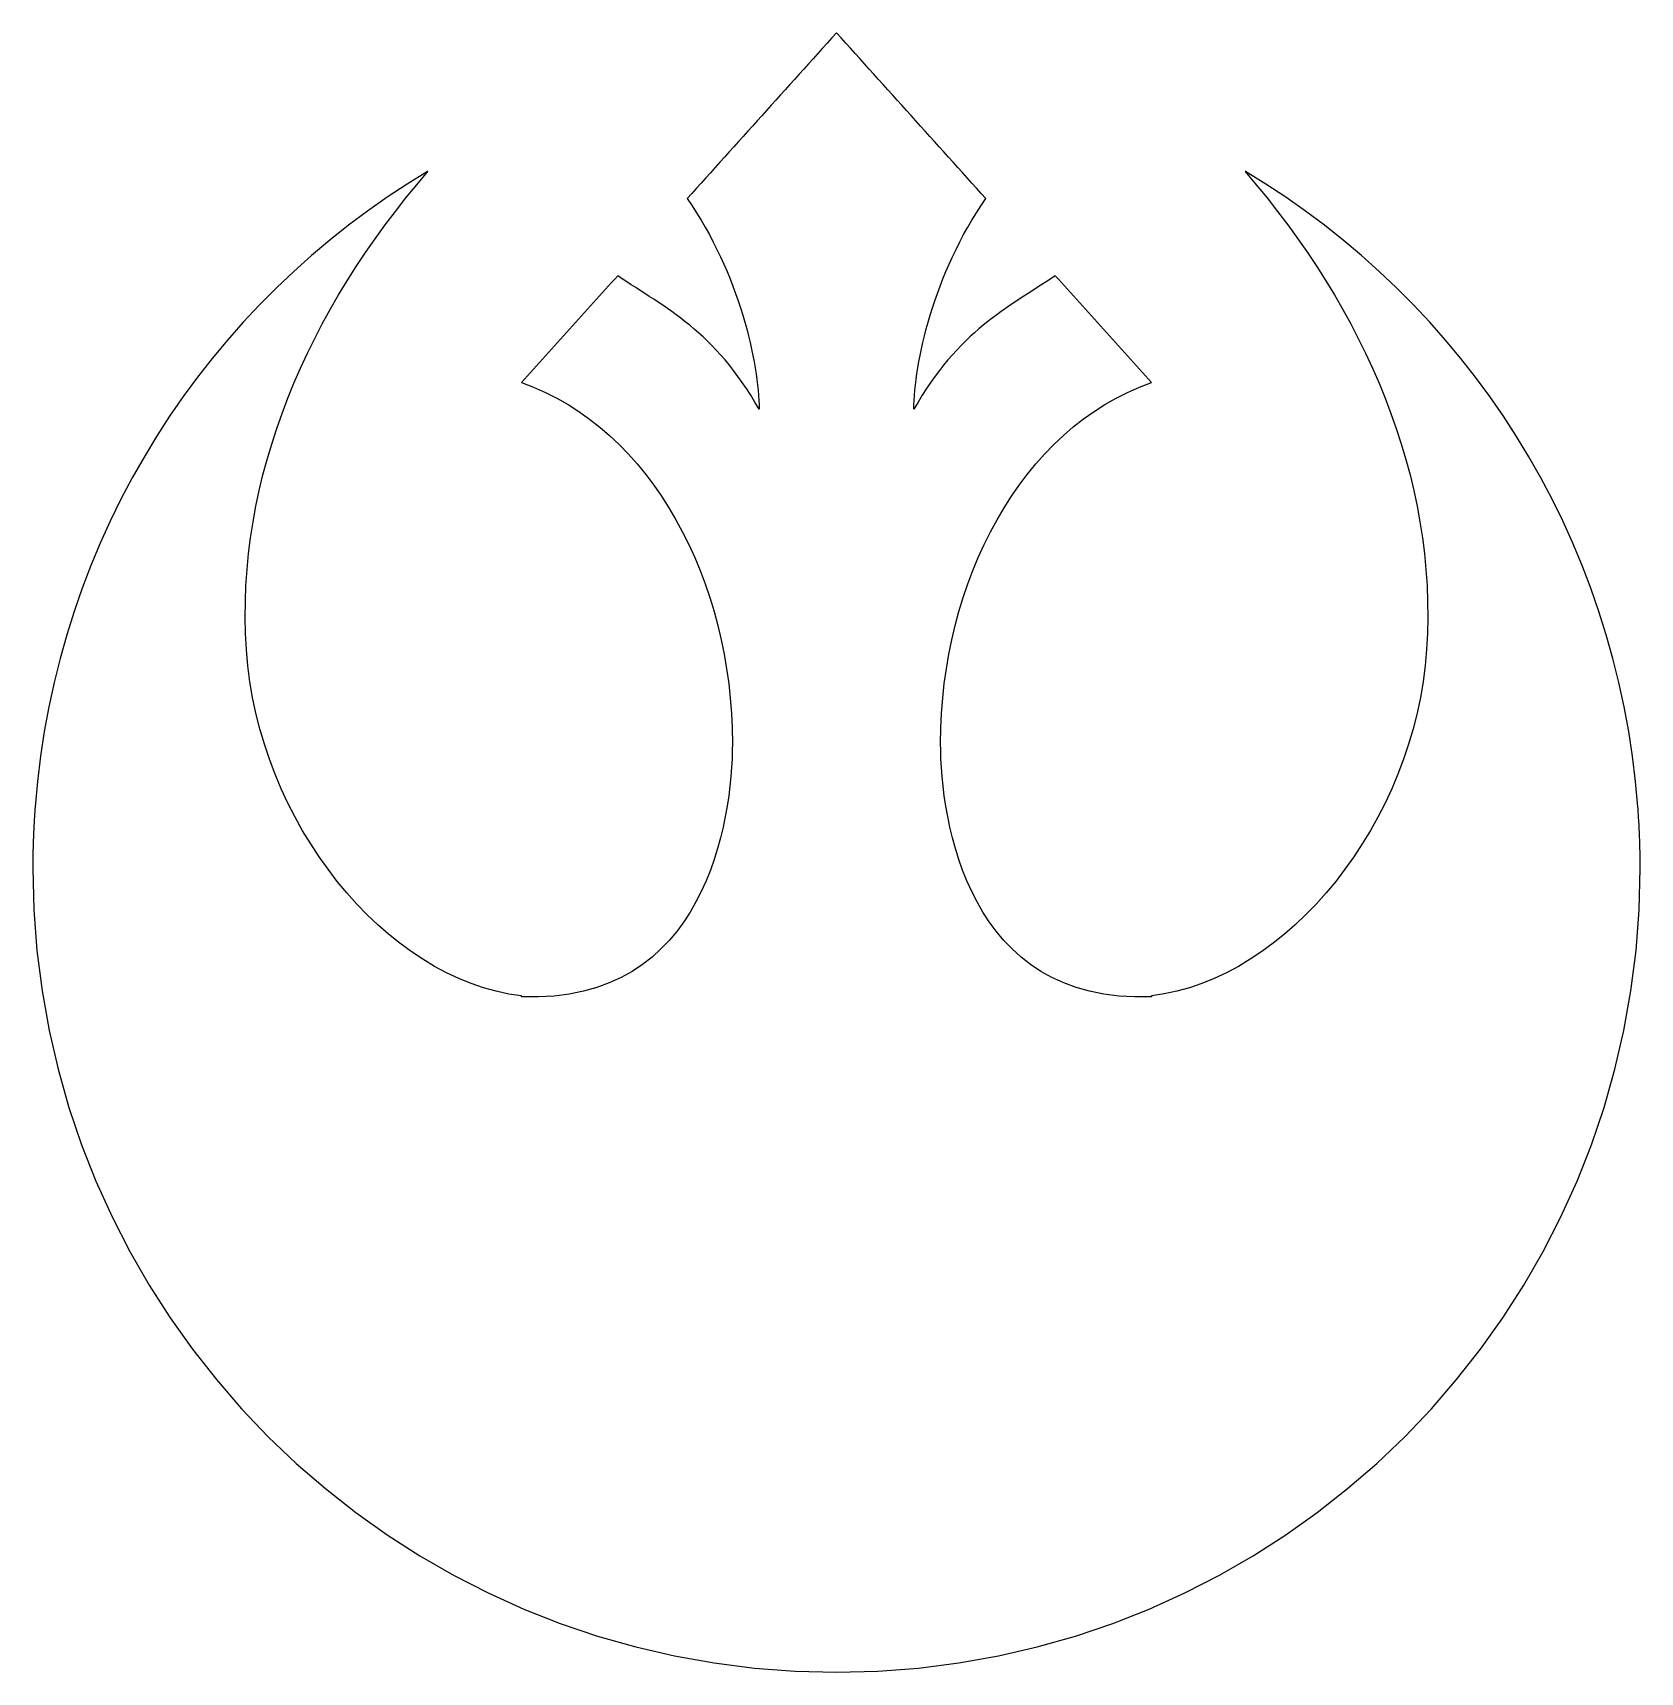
# Model space of a CAD drawing. Extents: x -5 to 5, y -2.6 to 7.6.
import ezdxf

# ---------------------------------------------------------------- set-up
doc = ezdxf.new("R2010")
doc.units = 0
doc.layers.get('0').update_dxf_attribs({"linetype": 'CONTINUOUS'})

msp = doc.modelspace()

# ---------------------------------------------------------------- linework, layer by layer
at = {"color": 7}
msp.add_lwpolyline([(0.046194, 7.628639), (0.017156, 7.596407), (-0.011882, 7.564173), (-0.040918, 7.531941), (-0.069956, 7.499707), (-0.098994, 7.467476), (-0.128032, 7.435241), (-0.157067, 7.403007), (-0.186105, 7.370776), (-0.215143, 7.338542), (-0.244181, 7.30631), (-0.273217, 7.274076), (-0.302255, 7.241844), (-0.331293, 7.20961), (-0.360331, 7.177379), (-0.389366, 7.145144), (-0.418404, 7.11291), (-0.447442, 7.080679), (-0.47648, 7.048444), (-0.505516, 7.016213), (-0.534554, 6.983979), (-0.563592, 6.951747), (-0.592627, 6.919513), (-0.621665, 6.887279), (-0.650703, 6.855047), (-0.679741, 6.822813), (-0.708776, 6.790582), (-0.737814, 6.758347), (-0.766852, 6.726116), (-0.79589, 6.693882), (-0.824926, 6.66165), (-0.853964, 6.629416), (-0.883002, 6.597182), (-0.853059, 6.553134), (-0.824296, 6.508599), (-0.796697, 6.463649), (-0.770266, 6.418347), (-0.744945, 6.372765), (-0.720762, 6.326973), (-0.69769, 6.281036), (-0.675704, 6.235025), (-0.654775, 6.189009), (-0.634905, 6.143053), (-0.616093, 6.097228), (-0.598313, 6.051603), (-0.581538, 6.006245), (-0.565769, 5.961224), (-0.550979, 5.916607), (-0.537168, 5.872464), (-0.524309, 5.828863), (-0.512376, 5.785871), (-0.50137, 5.743559), (-0.491262, 5.701996), (-0.482055, 5.661247), (-0.473721, 5.621382), (-0.466259, 5.58247), (-0.459645, 5.544579), (-0.453877, 5.507778), (-0.448929, 5.472136), (-0.444775, 5.437722), (-0.441415, 5.404604), (-0.438769, 5.372846), (-0.436917, 5.342525), (-0.435859, 5.313701), (-0.435594, 5.286449), (-0.461603, 5.331187), (-0.48777, 5.373965), (-0.514096, 5.414859), (-0.54056, 5.453944), (-0.567156, 5.491295), (-0.593884, 5.526984), (-0.620736, 5.561092), (-0.647708, 5.593686), (-0.674793, 5.624846), (-0.701985, 5.654643), (-0.729279, 5.683155), (-0.756666, 5.710454), (-0.784146, 5.736622), (-0.811707, 5.761731), (-0.839346, 5.785834), (-0.867058, 5.809038), (-0.894837, 5.831395), (-0.922674, 5.852985), (-0.950566, 5.873888), (-0.978509, 5.894181), (-1.006491, 5.913945), (-1.034513, 5.933234), (-1.062564, 5.952125), (-1.090642, 5.970699), (-1.11874, 5.989034), (-1.14685, 6.007211), (-1.174967, 6.025309), (-1.203087, 6.04338), (-1.231204, 6.061504), (-1.259308, 6.07976), (-1.287399, 6.098228), (-1.315469, 6.116987), (-1.334175, 6.096217), (-1.352881, 6.075447), (-1.371587, 6.054677), (-1.390293, 6.033908), (-1.408999, 6.013138), (-1.427705, 5.992368), (-1.446411, 5.971598), (-1.465117, 5.950828), (-1.483823, 5.930059), (-1.502529, 5.909289), (-1.521235, 5.888519), (-1.539941, 5.867749), (-1.558647, 5.846979), (-1.577353, 5.82621), (-1.596059, 5.80544), (-1.614765, 5.78467), (-1.633471, 5.7639), (-1.652177, 5.743131), (-1.670883, 5.722361), (-1.689589, 5.701591), (-1.708296, 5.680821), (-1.727002, 5.660051), (-1.745708, 5.639282), (-1.764414, 5.618512), (-1.78312, 5.597742), (-1.801826, 5.576972), (-1.820532, 5.556202), (-1.839238, 5.535433), (-1.857944, 5.514663), (-1.87665, 5.493893), (-1.895356, 5.473123), (-1.914062, 5.452353), (-1.838685, 5.423903), (-1.765189, 5.391581), (-1.693611, 5.355508), (-1.623981, 5.315797), (-1.556335, 5.272572), (-1.490707, 5.225947), (-1.427128, 5.176046), (-1.365631, 5.122984), (-1.306253, 5.066879), (-1.249024, 5.007851), (-1.19398, 4.94602), (-1.141151, 4.881504), (-1.090575, 4.814419), (-1.042284, 4.744887), (-0.996307, 4.673023), (-0.952685, 4.598948), (-0.911445, 4.522782), (-0.872625, 4.444643), (-0.836255, 4.364646), (-0.802373, 4.282914), (-0.771006, 4.199562), (-0.742193, 4.11471), (-0.715973, 4.02848), (-0.692372, 3.940987), (-0.671417, 3.852349), (-0.653135, 3.762687), (-0.637577, 3.672118), (-0.624771, 3.580762), (-0.61477, 3.488735), (-0.607573, 3.39616), (-0.603234, 3.303151), (-0.601911, 3.20983), (-0.60244, 3.162779), (-0.604028, 3.112175), (-0.606938, 3.058358), (-0.611251, 3.001669), (-0.617151, 2.942452), (-0.624771, 2.881043), (-0.634243, 2.817786), (-0.645753, 2.753019), (-0.659405, 2.687085), (-0.675386, 2.620322), (-0.693827, 2.553076), (-0.714888, 2.485681), (-0.738701, 2.418482), (-0.765426, 2.351818), (-0.795213, 2.286029), (-0.828209, 2.221458), (-0.864563, 2.158442), (-0.904425, 2.097326), (-0.947941, 2.038448), (-0.995265, 1.98215), (-1.046541, 1.928773), (-1.101918, 1.878653), (-1.16155, 1.832136), (-1.225584, 1.789562), (-1.294167, 1.751272), (-1.367449, 1.717604), (-1.44558, 1.688899), (-1.528707, 1.66551), (-1.616983, 1.647756), (-1.710552, 1.635982), (-1.809565, 1.630532), (-1.914173, 1.631855), (-1.914173, 1.632006), (-1.914173, 1.632154), (-1.914173, 1.632305), (-1.914173, 1.632455), (-1.914173, 1.632604), (-1.914173, 1.632754), (-1.914173, 1.632905), (-1.914173, 1.633053), (-1.914173, 1.633204), (-1.914173, 1.633355), (-1.914173, 1.633506), (-1.914173, 1.633654), (-1.914173, 1.633805), (-1.914173, 1.633956), (-1.914173, 1.634104), (-1.914173, 1.634255), (-1.914173, 1.634405), (-1.914173, 1.634554), (-1.914173, 1.634704), (-1.914173, 1.634855), (-1.914173, 1.635003), (-1.914173, 1.635154), (-1.914173, 1.635305), (-1.914173, 1.635456), (-1.914173, 1.635604), (-1.914173, 1.635755), (-1.914173, 1.635906), (-1.914173, 1.636054), (-1.914173, 1.636205), (-1.914173, 1.636355), (-1.914173, 1.636503), (-1.914173, 1.636654), (-1.993262, 1.648587), (-2.071926, 1.665547), (-2.150041, 1.687401), (-2.227487, 1.713981), (-2.304142, 1.745152), (-2.379882, 1.780768), (-2.454582, 1.82068), (-2.52812, 1.864749), (-2.600373, 1.912826), (-2.67122, 1.964769), (-2.740538, 2.02043), (-2.808203, 2.079665), (-2.874089, 2.142329), (-2.938081, 2.208276), (-3.00005, 2.277364), (-3.059872, 2.349442), (-3.117429, 2.424372), (-3.172595, 2.502003), (-3.225247, 2.582193), (-3.275264, 2.664796), (-3.322524, 2.749666), (-3.3669, 2.836661), (-3.408273, 2.925633), (-3.446515, 3.016438), (-3.481509, 3.108931), (-3.513132, 3.202966), (-3.541255, 3.298399), (-3.565755, 3.395083), (-3.586525, 3.492876), (-3.603432, 3.591631), (-3.616344, 3.691202), (-3.625154, 3.791445), (-3.630314, 3.89159), (-3.63243, 3.991539), (-3.631636, 4.091265), (-3.627826, 4.190743), (-3.621106, 4.289944), (-3.611528, 4.388842), (-3.599119, 4.487407), (-3.583932, 4.585618), (-3.56602, 4.683443), (-3.545409, 4.780857), (-3.522152, 4.877829), (-3.496276, 4.974339), (-3.46783, 5.070353), (-3.436861, 5.165847), (-3.403409, 5.260795), (-3.367516, 5.355167), (-3.329223, 5.448938), (-3.288575, 5.542079), (-3.245612, 5.634567), (-3.200376, 5.726369), (-3.15291, 5.817463), (-3.103256, 5.907818), (-3.051458, 5.997408), (-2.997555, 6.08621), (-2.94159, 6.174192), (-2.883609, 6.261328), (-2.823649, 6.347592), (-2.761755, 6.432955), (-2.697969, 6.517391), (-2.632332, 6.600875), (-2.564887, 6.683375), (-2.495677, 6.764869), (-2.495762, 6.764869), (-2.495844, 6.764869), (-2.495928, 6.764869), (-2.49601, 6.764869), (-2.496095, 6.764869), (-2.496177, 6.764869), (-2.496262, 6.764869), (-2.496344, 6.764869), (-2.496428, 6.764869), (-2.49651, 6.764869), (-2.496595, 6.764869), (-2.496677, 6.764869), (-2.496762, 6.764869), (-2.496844, 6.764869), (-2.496928, 6.764869), (-2.49701, 6.764869), (-2.497095, 6.764869), (-2.497177, 6.764869), (-2.497262, 6.764869), (-2.497344, 6.764869), (-2.497429, 6.764869), (-2.497511, 6.764869), (-2.497595, 6.764869), (-2.497677, 6.764869), (-2.497762, 6.764869), (-2.497844, 6.764869), (-2.497929, 6.764869), (-2.498011, 6.764869), (-2.498095, 6.764869), (-2.498177, 6.764869), (-2.498262, 6.764869), (-2.498344, 6.764869), (-2.625254, 6.686778), (-2.749637, 6.605029), (-2.87142, 6.519696), (-2.99053, 6.430851), (-3.106894, 6.338567), (-3.220434, 6.242918), (-3.33108, 6.143977), (-3.438758, 6.041813), (-3.54339, 5.936507), (-3.644905, 5.828125), (-3.74323, 5.716744), (-3.838287, 5.602436), (-3.930004, 5.485273), (-4.018309, 5.365329), (-4.103127, 5.242676), (-4.184383, 5.117388), (-4.262004, 4.989536), (-4.335912, 4.859197), (-4.40604, 4.726443), (-4.472308, 4.591344), (-4.534643, 4.453975), (-4.592976, 4.31441), (-4.647226, 4.17272), (-4.697325, 4.028977), (-4.743193, 3.883258), (-4.784762, 3.735636), (-4.821955, 3.586178), (-4.854697, 3.434964), (-4.882915, 3.282064), (-4.906542, 3.12755), (-4.925486, 2.971496), (-4.939694, 2.813976), (-4.939959, 2.810087), (-4.940223, 2.806197), (-4.940488, 2.802308), (-4.940752, 2.798419), (-4.941017, 2.794529), (-4.941282, 2.79064), (-4.941546, 2.78675), (-4.941811, 2.782861), (-4.942075, 2.778972), (-4.942337, 2.775082), (-4.942597, 2.771193), (-4.942853, 2.767304), (-4.943107, 2.763414), (-4.943359, 2.759525), (-4.943607, 2.755635), (-4.943851, 2.751746), (-4.944094, 2.747857), (-4.944332, 2.743967), (-4.94457, 2.740078), (-4.944803, 2.736189), (-4.945033, 2.732299), (-4.945261, 2.72841), (-4.945486, 2.72452), (-4.945708, 2.720631), (-4.945925, 2.716742), (-4.946139, 2.712852), (-4.946354, 2.708963), (-4.946563, 2.705074), (-4.946769, 2.701158), (-4.946973, 2.697268), (-4.947174, 2.693353), (-4.947372, 2.689463), (-4.947375, 2.689381), (-4.947378, 2.689296), (-4.94738, 2.689214), (-4.947383, 2.68913), (-4.947383, 2.689048), (-4.947386, 2.688963), (-4.947386, 2.688881), (-4.947386, 2.688796), (-4.947383, 2.688714), (-4.947383, 2.68863), (-4.94738, 2.688548), (-4.94738, 2.688463), (-4.947378, 2.688381), (-4.947375, 2.688296), (-4.947375, 2.688214), (-4.947372, 2.68813), (-4.94737, 2.688048), (-4.947367, 2.687963), (-4.947367, 2.687881), (-4.947364, 2.687796), (-4.947362, 2.687714), (-4.947362, 2.68763), (-4.947359, 2.687548), (-4.947359, 2.687463), (-4.947359, 2.687381), (-4.947359, 2.687296), (-4.947359, 2.687214), (-4.947362, 2.68713), (-4.947362, 2.687047), (-4.947364, 2.686963), (-4.947367, 2.686881), (-4.947372, 2.686796), (-4.947568, 2.682854), (-4.947764, 2.678912), (-4.94796, 2.674943), (-4.948153, 2.670974), (-4.948346, 2.667005), (-4.948539, 2.663037), (-4.94873, 2.659068), (-4.948917, 2.655099), (-4.949103, 2.65113), (-4.949288, 2.647162), (-4.949473, 2.643193), (-4.949653, 2.639224), (-4.949833, 2.635255), (-4.950008, 2.631287), (-4.950182, 2.627318), (-4.950352, 2.623349), (-4.950521, 2.61938), (-4.950688, 2.615412), (-4.950854, 2.611416), (-4.951002, 2.607448), (-4.951153, 2.603479), (-4.951304, 2.59951), (-4.951455, 2.595541), (-4.951603, 2.591546), (-4.951738, 2.587577), (-4.95187, 2.583609), (-4.952003, 2.57964), (-4.952119, 2.575671), (-4.952238, 2.571702), (-4.952354, 2.567734), (-4.952452, 2.563765), (-4.952553, 2.559796), (-4.952653, 2.555748), (-4.952754, 2.5517), (-4.952854, 2.547652), (-4.952936, 2.543604), (-4.953021, 2.539556), (-4.953103, 2.535481), (-4.953188, 2.531406), (-4.95327, 2.527332), (-4.953336, 2.523257), (-4.953405, 2.519183), (-4.953471, 2.515108), (-4.953537, 2.511033), (-4.953603, 2.506959), (-4.953654, 2.502884), (-4.953704, 2.49881), (-4.953754, 2.494735), (-4.953804, 2.490661), (-4.953855, 2.486586), (-4.953886, 2.482511), (-4.953921, 2.478437), (-4.953952, 2.474362), (-4.953987, 2.470288), (-4.954021, 2.466213), (-4.954037, 2.462138), (-4.954053, 2.458064), (-4.954069, 2.453989), (-4.954085, 2.449915), (-4.954098, 2.44584), (-4.954106, 2.441766), (-4.954114, 2.437691), (-4.954117, 2.433616), (-4.954119, 2.429542), (-4.94761, 2.172367), (-4.928296, 1.918555), (-4.896482, 1.668418), (-4.852487, 1.422276), (-4.796626, 1.180436), (-4.729215, 0.943221), (-4.650568, 0.710943), (-4.561001, 0.483915), (-4.46083, 0.262453), (-4.350366, 0.046874), (-4.229928, -0.16251), (-4.09983, -0.365382), (-3.960387, -0.561427), (-3.81191, -0.750335), (-3.654719, -0.931783), (-3.489127, -1.105461), (-3.315449, -1.271053), (-3.134, -1.428242), (-2.945096, -1.576718), (-2.74905, -1.716162), (-2.546178, -1.846262), (-2.336795, -1.966701), (-2.121215, -2.077162), (-1.899753, -2.177336), (-1.672725, -2.2669), (-1.440445, -2.345547), (-1.20323, -2.412958), (-0.961393, -2.468819), (-0.715248, -2.512814), (-0.465114, -2.544628), (-0.211302, -2.563942), (0.045873, -2.570451), (0.303046, -2.563942), (0.556858, -2.544628), (0.806995, -2.512814), (1.05314, -2.468819), (1.294977, -2.412958), (1.532192, -2.345547), (1.764469, -2.2669), (1.991498, -2.177336), (2.212959, -2.077162), (2.428539, -1.966701), (2.637922, -1.846262), (2.840794, -1.716162), (3.03684, -1.576718), (3.225747, -1.428242), (3.407196, -1.271053), (3.580873, -1.105461), (3.746466, -0.931783), (3.903657, -0.750335), (4.052131, -0.561427), (4.191577, -0.365382), (4.321675, -0.16251), (4.442113, 0.046874), (4.552577, 0.262453), (4.652748, 0.483915), (4.742315, 0.710943), (4.82096, 0.943221), (4.888373, 1.180436), (4.944232, 1.422276), (4.988227, 1.668418), (5.020043, 1.918555), (5.039357, 2.172367), (5.045866, 2.429542), (5.04585, 2.44166), (5.0458, 2.453778), (5.045734, 2.465896), (5.045633, 2.478013), (5.045501, 2.490105), (5.04535, 2.502196), (5.045165, 2.514288), (5.044953, 2.526379), (5.04471, 2.538444), (5.044445, 2.550509), (5.044181, 2.562574), (5.043916, 2.574639), (5.043652, 2.586678), (5.043387, 2.598716), (5.042858, 2.610755), (5.042329, 2.622793), (5.041799, 2.634806), (5.04127, 2.646818), (5.040741, 2.65883), (5.040212, 2.670815), (5.039683, 2.682801), (5.039154, 2.694787), (5.038624, 2.706772), (5.037831, 2.718731), (5.037037, 2.730691), (5.036243, 2.74265), (5.035449, 2.754582), (5.034656, 2.766515), (5.033862, 2.778448), (5.033068, 2.790381), (5.032274, 2.802287), (5.031481, 2.814193), (5.017273, 2.971713), (4.998328, 3.127767), (4.974701, 3.282278), (4.946483, 3.435181), (4.913741, 3.586395), (4.876551, 3.735851), (4.834983, 3.883475), (4.789112, 4.029194), (4.739016, 4.172934), (4.684765, 4.314624), (4.626433, 4.454192), (4.564097, 4.591561), (4.497827, 4.726657), (4.427702, 4.859414), (4.353793, 4.989753), (4.276172, 5.117603), (4.194916, 5.242891), (4.110098, 5.365544), (4.021794, 5.485487), (3.930076, 5.602653), (3.835019, 5.716961), (3.736695, 5.828342), (3.635179, 5.936723), (3.530547, 6.04203), (3.42287, 6.144191), (3.312224, 6.243132), (3.198683, 6.338782), (3.082319, 6.431066), (2.963209, 6.51991), (2.841427, 6.605244), (2.717043, 6.686995), (2.590133, 6.765084), (2.590049, 6.765084), (2.589967, 6.765084), (2.589882, 6.765084), (2.5898, 6.765084), (2.589715, 6.765084), (2.589633, 6.765084), (2.589551, 6.765084), (2.589467, 6.765084), (2.589384, 6.765084), (2.5893, 6.765084), (2.589218, 6.765084), (2.589133, 6.765084), (2.589051, 6.765084), (2.588966, 6.765084), (2.588884, 6.765084), (2.5888, 6.765084), (2.588718, 6.765084), (2.588633, 6.765084), (2.588551, 6.765084), (2.588466, 6.765084), (2.588384, 6.765084), (2.5883, 6.765084), (2.588218, 6.765084), (2.588133, 6.765084), (2.588051, 6.765084), (2.587966, 6.765084), (2.587884, 6.765084), (2.5878, 6.765084), (2.587718, 6.765084), (2.587633, 6.765084), (2.587551, 6.765084), (2.587466, 6.765084), (2.656676, 6.683592), (2.724121, 6.60109), (2.789759, 6.517608), (2.853544, 6.433172), (2.915438, 6.347807), (2.975398, 6.261545), (3.033382, 6.174407), (3.089344, 6.086425), (3.143247, 5.997625), (3.195045, 5.908035), (3.244699, 5.817677), (3.292165, 5.726583), (3.337401, 5.634781), (3.380364, 5.542296), (3.421012, 5.449152), (3.459305, 5.355381), (3.495199, 5.261009), (3.52865, 5.166064), (3.55962, 5.070568), (3.588065, 4.974553), (3.613941, 4.878046), (3.637198, 4.781071), (3.657809, 4.683659), (3.675721, 4.585835), (3.690908, 4.487624), (3.703317, 4.389057), (3.712895, 4.290161), (3.719616, 4.190958), (3.723426, 4.09148), (3.724219, 3.991753), (3.722103, 3.891807), (3.716943, 3.791662), (3.708133, 3.691419), (3.695221, 3.591846), (3.678314, 3.493093), (3.657544, 3.3953), (3.633044, 3.298613), (3.604919, 3.203181), (3.573298, 3.109148), (3.538305, 3.016655), (3.500059, 2.92585), (3.458686, 2.836876), (3.41431, 2.749883), (3.367053, 2.66501), (3.317036, 2.582407), (3.264382, 2.502218), (3.209216, 2.424586), (3.151658, 2.349659), (3.091836, 2.277578), (3.029868, 2.208493), (2.965879, 2.142546), (2.899989, 2.079882), (2.832325, 2.020647), (2.763009, 1.964984), (2.692162, 1.913043), (2.619907, 1.864966), (2.546369, 1.820897), (2.471669, 1.780982), (2.395929, 1.745369), (2.319277, 1.714198), (2.24183, 1.687618), (2.163712, 1.665764), (2.085049, 1.648804), (2.005962, 1.636871), (2.005962, 1.63672), (2.005962, 1.63657), (2.005962, 1.636421), (2.005962, 1.636271), (2.005962, 1.63612), (2.005962, 1.635969), (2.005962, 1.635821), (2.005962, 1.63567), (2.005962, 1.635519), (2.005962, 1.635371), (2.005962, 1.63522), (2.005962, 1.635069), (2.005962, 1.634921), (2.005962, 1.63477), (2.005962, 1.63462), (2.005962, 1.634471), (2.005962, 1.634321), (2.005962, 1.63417), (2.005962, 1.634019), (2.005962, 1.633871), (2.005962, 1.63372), (2.005962, 1.633569), (2.005962, 1.633421), (2.005962, 1.63327), (2.005962, 1.633119), (2.005962, 1.632971), (2.005962, 1.63282), (2.005962, 1.63267), (2.005962, 1.632522), (2.005962, 1.632371), (2.005962, 1.63222), (2.005962, 1.632069), (1.901354, 1.630746), (1.802339, 1.636197), (1.708769, 1.647971), (1.620496, 1.665724), (1.537367, 1.689113), (1.459235, 1.717818), (1.385954, 1.751486), (1.317371, 1.789779), (1.253339, 1.832353), (1.193707, 1.87887), (1.138327, 1.928987), (1.087051, 1.982367), (1.03973, 2.038665), (0.996212, 2.097543), (0.956352, 2.158659), (0.919999, 2.221672), (0.887002, 2.286243), (0.857213, 2.352032), (0.830487, 2.418696), (0.806675, 2.485898), (0.785614, 2.55329), (0.767173, 2.620539), (0.751192, 2.687301), (0.737539, 2.753236), (0.72603, 2.818), (0.716558, 2.88126), (0.708938, 2.942667), (0.703038, 3.001886), (0.698725, 3.058573), (0.695814, 3.112389), (0.694227, 3.162993), (0.693698, 3.210047), (0.695021, 3.303368), (0.69936, 3.396374), (0.706557, 3.488952), (0.716558, 3.580977), (0.729364, 3.672335), (0.744921, 3.762902), (0.763204, 3.852564), (0.784159, 3.941202), (0.80776, 4.028697), (0.83398, 4.114927), (0.862793, 4.199776), (0.894159, 4.283128), (0.928045, 4.36486), (0.964412, 4.444857), (1.003234, 4.522999), (1.044472, 4.599165), (1.088096, 4.67324), (1.13407, 4.745101), (1.182362, 4.814634), (1.23294, 4.881719), (1.285767, 4.946237), (1.34081, 5.008068), (1.39804, 5.067094), (1.45742, 5.123199), (1.518915, 5.176261), (1.582494, 5.226164), (1.648124, 5.272786), (1.71577, 5.316014), (1.7854, 5.355722), (1.856978, 5.391798), (1.930474, 5.42412), (2.005851, 5.452568), (1.987145, 5.473338), (1.968439, 5.494107), (1.949733, 5.514877), (1.931027, 5.535647), (1.912321, 5.556417), (1.893615, 5.577186), (1.874909, 5.597956), (1.856203, 5.618726), (1.837497, 5.639496), (1.818791, 5.660266), (1.800085, 5.681035), (1.781379, 5.701805), (1.762673, 5.722575), (1.743967, 5.743345), (1.725261, 5.764115), (1.706555, 5.784884), (1.687849, 5.805654), (1.669142, 5.826424), (1.650436, 5.847194), (1.63173, 5.867964), (1.613024, 5.888733), (1.594318, 5.909503), (1.575612, 5.930273), (1.556906, 5.951043), (1.5382, 5.971813), (1.519494, 5.992582), (1.500788, 6.013352), (1.482082, 6.034122), (1.463376, 6.054892), (1.44467, 6.075661), (1.425964, 6.096431), (1.407258, 6.117201), (1.379191, 6.098442), (1.3511, 6.079974), (1.322993, 6.061718), (1.294876, 6.043594), (1.266756, 6.025523), (1.238639, 6.007425), (1.21053, 5.989249), (1.182431, 5.970913), (1.154353, 5.952339), (1.126302, 5.933448), (1.09828, 5.91416), (1.070298, 5.894395), (1.042355, 5.874102), (1.014463, 5.8532), (0.986626, 5.83161), (0.958847, 5.809253), (0.931135, 5.786049), (0.903497, 5.761945), (0.875935, 5.736836), (0.848455, 5.710669), (0.821068, 5.683369), (0.793774, 5.654858), (0.766583, 5.62506), (0.739497, 5.593903), (0.712526, 5.561306), (0.685673, 5.527201), (0.658945, 5.491512), (0.632349, 5.454161), (0.605885, 5.415076), (0.579559, 5.37418), (0.553392, 5.331402), (0.527383, 5.286666), (0.527648, 5.313918), (0.528706, 5.342739), (0.530558, 5.373063), (0.533204, 5.404818), (0.536564, 5.437939), (0.540718, 5.472353), (0.545666, 5.507995), (0.551434, 5.544796), (0.558049, 5.582687), (0.56551, 5.621597), (0.573844, 5.661462), (0.583052, 5.70221), (0.593159, 5.743776), (0.604165, 5.786088), (0.616098, 5.82908), (0.628957, 5.872681), (0.642768, 5.916824), (0.657558, 5.961441), (0.673328, 6.006462), (0.690102, 6.05182), (0.707882, 6.097445), (0.726694, 6.143268), (0.746564, 6.189223), (0.767493, 6.235242), (0.78948, 6.281253), (0.812578, 6.327188), (0.836761, 6.372982), (0.862081, 6.418564), (0.88854, 6.463863), (0.916138, 6.508816), (0.944901, 6.553351), (0.974844, 6.597399), (0.945806, 6.629633), (0.916768, 6.661864), (0.887733, 6.694099), (0.858695, 6.72633), (0.829657, 6.758564), (0.800621, 6.790796), (0.771583, 6.82303), (0.742545, 6.855262), (0.713507, 6.887496), (0.684472, 6.91973), (0.655434, 6.951961), (0.626396, 6.984196), (0.597358, 7.016427), (0.568322, 7.048661), (0.539284, 7.080893), (0.510246, 7.113127), (0.481211, 7.145361), (0.452173, 7.177593), (0.423135, 7.209827), (0.394097, 7.242059), (0.365062, 7.274293), (0.336023, 7.306524), (0.306985, 7.338759), (0.277947, 7.37099), (0.248912, 7.403224), (0.219874, 7.435458), (0.190836, 7.46769), (0.161798, 7.499924), (0.132763, 7.532156), (0.103725, 7.56439), (0.074687, 7.596621)], close=True, dxfattribs=at)

doc.saveas('drawing.dxf')
